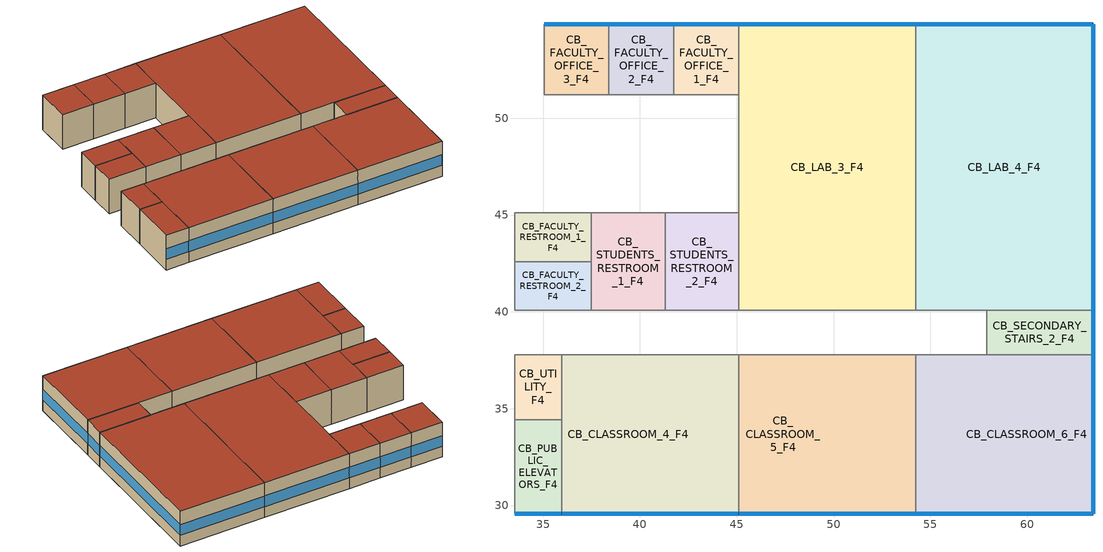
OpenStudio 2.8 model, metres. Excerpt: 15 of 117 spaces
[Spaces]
CB_CLASSROOM_4_F4
 floor to CB_CLASSROOM_3_F3: 45.11,37.8 45.11,29.57 42.82,29.57 42.82,37.8 z11.89
 floor to CB_CLASSROOM_4_F3: 42.82,37.8 42.82,29.57 35.97,29.57 35.97,37.8 z11.89
 wall outside: 35.97,29.57 45.11,29.57 z11.89:15.85
 wall to CB_CORRIDOR_F4: 45.11,37.8 35.97,37.8 z11.89:15.85
 wall to CB_CLASSROOM_5_F4: 45.11,29.57 45.11,37.8 z11.89:15.85
 wall to CB_PUBLIC_ELEVATORS_F4: 35.97,34.44 35.97,29.57 z11.89:15.85
 wall to CB_UTILITY_F4: 35.97,37.8 35.97,34.44 z11.89:15.85
 window: 35.98,29.57 45.09,29.57 z13.11:14.33
 roof outside: 45.11,29.57 45.11,37.8 35.97,37.8 35.97,29.57 z15.85
CB_CLASSROOM_5_F4
 floor to CB_CLASSROOM_2_F3: 54.25,37.8 54.25,29.57 49.68,29.57 49.68,37.8 z11.89
 floor to CB_CLASSROOM_3_F3: 49.68,37.8 49.68,29.57 45.11,29.57 45.11,37.8 z11.89
 wall outside: 45.11,29.57 54.25,29.57 z11.89:15.85
 wall to CB_CORRIDOR_F4: 54.25,37.8 45.11,37.8 z11.89:15.85
 wall to CB_CLASSROOM_6_F4: 54.25,29.57 54.25,37.8 z11.89:15.85
 window: 45.12,29.57 54.25,29.57 z13.11:14.33
 roof outside: 54.25,29.57 54.25,37.8 45.11,37.8 45.11,29.57 z15.85
CB_CLASSROOM_6_F4
 floor to CB_CLASSROOM_1_F3: 63.4,37.8 63.4,29.57 56.54,29.57 56.54,37.8 z11.89
 floor to CB_CLASSROOM_2_F3: 56.54,37.8 56.54,29.57 54.25,29.57 54.25,37.8 z11.89
 wall outside: 54.25,29.57 63.4,29.57 63.4,37.8 z11.89:15.85
 wall to CB_CORRIDOR_F4: 57.91,37.8 54.25,37.8 z11.89:15.85
 wall to CB_SECONDARY_STAIRS_2_F4: 63.4,37.8 57.91,37.8 z11.89:15.85
 window: 54.26,29.57 63.39,29.57 / 63.4,29.57 63.4,37.79 z13.11:14.33
 roof outside: 63.4,29.57 63.4,37.8 54.25,37.8 54.25,29.57 z15.85
CB_UTILITY_F4
 floor to CB_UTILITY_F3: 35.97,37.8 35.97,34.44 33.53,34.44 33.53,37.8 z11.89
 wall to CB_PUBLIC_ELEVATORS_F4: 33.53,34.44 35.97,34.44 z11.89:15.85
 wall to CB_CORRIDOR_F4: 35.97,37.8 33.53,37.8 33.53,34.44 z11.89:15.85
 roof outside: 35.97,34.44 35.97,37.8 33.53,37.8 33.53,34.44 z15.85
CB_SECONDARY_STAIRS_2_F4
 floor to CB_SECONDARY_STAIRS_2_F3: 63.4,40.08 63.4,37.8 57.91,37.8 57.91,40.08 z11.89
 wall outside: 63.4,37.8 63.4,40.08 z11.89:15.85
 wall to CB_CORRIDOR_F4: 57.91,40.08 57.91,37.8 z11.89:15.85
 wall to CB_LAB_4_F4: 63.4,40.08 57.91,40.08 z11.89:15.85
 window: 63.4,37.8 63.4,40.08 z13.11:14.33
 roof outside: 63.4,37.8 63.4,40.08 57.91,40.08 57.91,37.8 z15.85
CB_FACULTY_RESTROOM_2_F4
 floor to CB_FACULTY_RESTROOM_1_F3: 37.49,42.6 37.49,40.08 33.53,40.08 33.53,42.6 z11.89
 wall to CB_OPEN OFFICES_F4: 33.53,42.6 33.53,40.08 z11.89:15.85
 wall to CB_FACULTY_RESTROOM_1_F4: 37.49,42.6 33.53,42.6 z11.89:15.85
 wall to CB_STUDENTS_RESTROOM_1_F4: 37.49,40.08 37.49,42.6 z11.89:15.85
 wall to CB_CORRIDOR_F4: 33.53,40.08 37.49,40.08 z11.89:15.85
 roof outside: 37.49,40.08 37.49,42.6 33.53,42.6 33.53,40.08 z15.85
CB_STUDENTS_RESTROOM_1_F4
 floor to CB_STUDENTS_RESTROOM_1_F3: 41.3,45.11 41.3,40.08 37.49,40.08 37.49,45.11 z11.89
 wall to CB_OPEN OFFICES_F4: 41.3,45.11 37.49,45.11 z11.89:15.85
 wall to CB_STUDENTS_RESTROOM_2_F4: 41.3,40.08 41.3,45.11 z11.89:15.85
 wall to CB_CORRIDOR_F4: 37.49,40.08 41.3,40.08 z11.89:15.85
 wall to CB_FACULTY_RESTROOM_1_F4: 37.49,45.11 37.49,42.6 z11.89:15.85
 roof outside: 41.3,40.08 41.3,45.11 37.49,45.11 37.49,40.08 z15.85
CB_STUDENTS_RESTROOM_2_F4
 floor to CB_STUDENTS_RESTROOM_2_F3: 45.11,45.11 45.11,40.08 41.3,40.08 41.3,45.11 z11.89
 wall to CB_CORRIDOR_F4: 41.3,40.08 45.11,40.08 z11.89:15.85
 wall to CB_OPEN OFFICES_F4: 45.11,45.11 41.3,45.11 z11.89:15.85
 wall to CB_LAB_3_F4: 45.11,40.08 45.11,45.11 z11.89:15.85
 roof outside: 45.11,40.08 45.11,45.11 41.3,45.11 41.3,40.08 z15.85
CB_LAB_3_F4
 floor to CB_STUDIO_1_F3: 54.25,54.86 54.25,40.08 45.11,40.08 45.11,54.86 z11.89
 wall outside: 54.25,54.86 45.11,54.86 z11.89:15.85
 wall to CB_LAB_4_F4: 54.25,40.08 54.25,54.86 z11.89:15.85
 wall to CB_CORRIDOR_F4: 45.11,40.08 54.25,40.08 z11.89:15.85
 wall to CB_OPEN OFFICES_F4: 45.11,51.21 45.11,45.11 z11.89:15.85
 wall to CB_FACULTY_OFFICE_1_F4: 45.11,54.86 45.11,51.21 z11.89:15.85
 window: 54.24,54.86 45.12,54.86 z13.11:14.33
 roof outside: 54.25,40.08 54.25,54.86 45.11,54.86 45.11,40.08 z15.85
CB_LAB_4_F4
 floor to CB_STUDIO_1_F3: 63.4,54.86 63.4,40.08 54.25,40.08 54.25,54.86 z11.89
 wall outside: 63.4,40.08 63.4,54.86 54.25,54.86 z11.89:15.85
 wall to CB_CORRIDOR_F4: 54.25,40.08 57.91,40.08 z11.89:15.85
 window: 63.36,54.86 54.27,54.86 / 63.4,40.08 63.4,54.86 z13.11:14.33
 roof outside: 63.4,40.08 63.4,54.86 54.25,54.86 54.25,40.08 z15.85
CB_FACULTY_RESTROOM_1_F4
 floor to CB_FACULTY_RESTROOM_2_F3: 37.49,45.11 37.49,42.6 33.53,42.6 33.53,45.11 z11.89
 wall to CB_OPEN OFFICES_F4: 37.49,45.11 33.53,45.11 33.53,42.6 z11.89:15.85
 roof outside: 37.49,42.6 37.49,45.11 33.53,45.11 33.53,42.6 z15.85
CB_FACULTY_OFFICE_3_F4
 floor to CB_ FACULTY_OFFICES_3_F3: 38.4,54.86 38.4,51.21 35.05,51.21 35.05,54.86 z11.89
 wall outside: 38.4,54.86 35.05,54.86 z11.89:15.85
 wall to CB_OPEN OFFICES_F4: 35.05,51.21 38.4,51.21 z11.89:15.85
 wall to CB_FACULTY_OFFICE_4_F4: 35.05,54.86 35.05,51.21 z11.89:15.85
 wall to CB_FACULTY_OFFICE_2_F4: 38.4,51.21 38.4,54.86 z11.89:15.85
 window: 38.4,54.86 35.05,54.86 z13.11:14.33
 roof outside: 38.4,51.21 38.4,54.86 35.05,54.86 35.05,51.21 z15.85
CB_FACULTY_OFFICE_2_F4
 floor to CB_ FACULTY_OFFICES_2_F3: 41.76,54.86 41.76,51.21 38.4,51.21 38.4,54.86 z11.89
 wall outside: 41.76,54.86 38.4,54.86 z11.89:15.85
 wall to CB_FACULTY_OFFICE_1_F4: 41.76,51.21 41.76,54.86 z11.89:15.85
 wall to CB_OPEN OFFICES_F4: 38.4,51.21 41.76,51.21 z11.89:15.85
 window: 41.76,54.86 38.41,54.86 z13.11:14.33
 roof outside: 41.76,51.21 41.76,54.86 38.4,54.86 38.4,51.21 z15.85
CB_FACULTY_OFFICE_1_F4
 floor to CB_ FACULTY_OFFICES_1_F3: 45.11,54.86 45.11,51.21 41.76,51.21 41.76,54.86 z11.89
 wall outside: 45.11,54.86 41.76,54.86 z11.89:15.85
 wall to CB_OPEN OFFICES_F4: 41.76,51.21 45.11,51.21 z11.89:15.85
 window: 45.09,54.86 41.76,54.86 z13.11:14.33
 roof outside: 45.11,51.21 45.11,54.86 41.76,54.86 41.76,51.21 z15.85
CB_PUBLIC_ELEVATORS_F4
 wall outside: 33.53,29.57 35.97,29.57 z11.89:15.85
 wall to CB_CORRIDOR_F4: 33.53,34.44 33.53,29.57 z11.89:15.85
 window: 33.54,29.57 35.95,29.57 z13.11:14.33
 roof outside: 35.97,29.57 35.97,34.44 33.53,34.44 33.53,29.57 z15.85
[Building]
A091_2013_CollegeCampusBuilding
[Site]
Site 1: Latitude {deg}=35.03; Longitude {deg}=-85.2; Time Zone {hr}=-5; Elevation {m}=210
[ClimateZones]
Climate Zone Institution Name 1=ASHRAE; Climate Zone Document Name 1=ANSI/ASHRAE Standard 169; Climate Zone Document Year 1=2006; Climate Zone Institution Name 2=CEC; Climate Zone Document Name 2=California Climate Zone Descriptions; Climate Zone Document Year 2=1995
[ShadingControl]
Shading Control 1: Shading Type=InteriorBlind
[BuildingStory] Nominal Floor to Floor Height {m}=3.9624
Name | Nominal Z Coordinate {m}
Building Story 4 | 11.8872
Building Story 5 | 0
[Space] Building Story=Building Story 4
Name | Space Type | Thermal Zone
CB_CLASSROOM_4_F4 | College - Classroom | CB_CLASSROOM_4_F4
CB_CLASSROOM_5_F4 | College - Classroom | CB_CLASSROOM_5_F4
CB_CLASSROOM_6_F4 | College - Classroom | CB_CLASSROOM_6_F4
CB_UTILITY_F4 | College -  Utility | CB_UTILITY_F4
CB_SECONDARY_STAIRS_2_F4 | College - Stairs | CB_SECONDARY_STAIRS_2_F4
CB_FACULTY_RESTROOM_2_F4 | College -  Restroom | CB_FACULTY_RESTROOM_2_F4
CB_STUDENTS_RESTROOM_1_F4 | College -  Restroom | CB_STUDENTS_RESTROOM_1_F4
CB_STUDENTS_RESTROOM_2_F4 | College -  Restroom | CB_STUDENTS_RESTROOM_1_F4 1
CB_LAB_3_F4 | College - Laboratory | CB_LAB_3_F4
CB_LAB_4_F4 | College - Laboratory | CB_LAB_4_F4
CB_FACULTY_RESTROOM_1_F4 | College -  Restroom | CB_FACULTY_RESTROOM_1_F4
CB_FACULTY_OFFICE_3_F4 | College -  Office | CB_FACULTY_OFFICE_3_F4
CB_FACULTY_OFFICE_2_F4 | College -  Office | CB_FACULTY_OFFICE_2_F4
CB_FACULTY_OFFICE_1_F4 | College -  Office | CB_FACULTY_OFFICE_1_F4
CB_PUBLIC_ELEVATORS_F4 | College -  Elevator Shaft | CB_PUBLIC_ELEVATORS_F4
[SpaceType]
College - Classroom; College -  Office; College -  Restroom; College -  Elevator Shaft; College -  Utility; College - Stairs; College - Laboratory
[ThermalZone] Use Ideal Air Loads=No
CB_FACULTY_RESTROOM_2_F4; CB_FACULTY_OFFICE_1_F4; CB_CLASSROOM_5_F4; CB_STUDENTS_RESTROOM_1_F4 1; CB_LAB_3_F4; CB_CLASSROOM_4_F4; CB_CLASSROOM_6_F4; CB_UTILITY_F4; CB_SECONDARY_STAIRS_2_F4; CB_STUDENTS_RESTROOM_1_F4; CB_LAB_4_F4; CB_FACULTY_RESTROOM_1_F4; CB_FACULTY_OFFICE_3_F4; CB_FACULTY_OFFICE_2_F4; CB_PUBLIC_ELEVATORS_F4
[Sizing:Zone] Zone Cooling Design Supply Air Temperature Input Method=SupplyAirTemperature; Zone Cooling Design Supply Air Temperature {C}=14; Zone Cooling Design Supply Air Temperature Difference {deltaC}=11.11; Zone Heating Design Supply Air Temperature Input Method=SupplyAirTemperature; Zone Heating Design Supply Air Temperature {C}=40; Zone Heating Design Supply Air Temperature Difference {deltaC}=11.11; Zone Cooling Design Supply Air Humidity Ratio {kg-H2O/kg-air}=0.0085; Zone Heating Design Supply Air Humidity Ratio {kg-H2O/kg-air}=0.008; Cooling Design Air Flow Method=DesignDay; Heating Design Air Flow Method=DesignDay; Account for Dedicated Outdoor Air System=No; Dedicated Outdoor Air System Control Strategy=NeutralSupplyAir; Dedicated Outdoor Air Low Setpoint Temperature for Design {C}=autosize; Dedicated Outdoor Air High Setpoint Temperature for Design {C}=autosize
CB_FACULTY_RESTROOM_2_F4; CB_FACULTY_OFFICE_1_F4; CB_CLASSROOM_5_F4; CB_LAB_3_F4; CB_CLASSROOM_4_F4; CB_CLASSROOM_6_F4; CB_UTILITY_F4; CB_SECONDARY_STAIRS_2_F4; CB_STUDENTS_RESTROOM_1_F4; CB_LAB_4_F4; CB_FACULTY_RESTROOM_1_F4; CB_FACULTY_OFFICE_3_F4; CB_FACULTY_OFFICE_2_F4; CB_PUBLIC_ELEVATORS_F4
